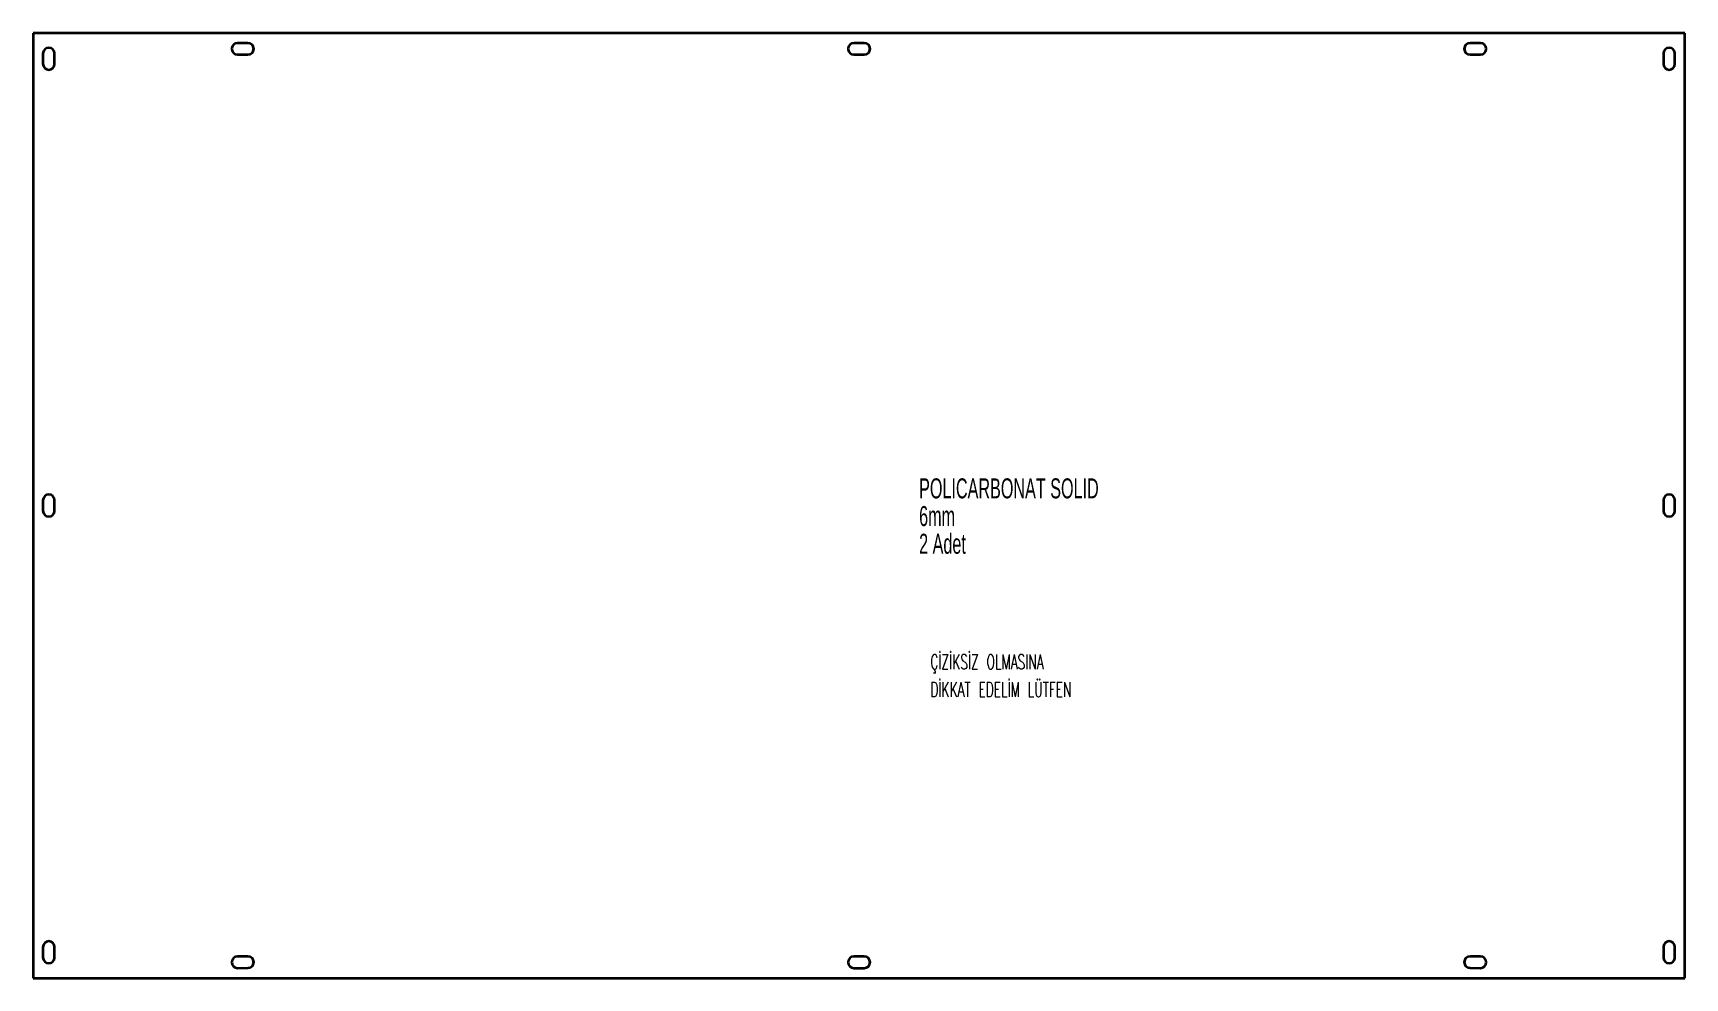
# Model space of a CAD drawing. Header units: millimetres. Extents: x -1439 to 137, y -260 to 641.
import ezdxf

# ---------------------------------------------------------------- set-up
doc = ezdxf.new("R2010")
doc.units = ezdxf.units.MM
doc.styles.add('SLDTEXTSTYLE0', font='TXT', dxfattribs={"width": 0.605})
doc.styles.add('SLDTEXTSTYLE1', font='TXT', dxfattribs={"width": 0.605, "bigfont": 'bigfont'})

msp = doc.modelspace()

# ---------------------------------------------------------------- linework, layer by layer
at = {"color": 7, "linetype": 'Continuous', "lineweight": 35}
for p, q in [((136.8, 641.2), (-1438.7, 641.2)), ((-1438.7, 641.2), (-1438.7, -259.8)), ((-1233.7, 631.7), (-1243.7, 631.7)), ((-645.9, 631.7), (-655.9, 631.7)), ((-58.2, 631.7), (-68.2, 631.7)), ((136.8, -259.8), (136.8, 641.2)), ((-1429.2, 621.8), (-1429.2, 611.8)), ((-1418.2, 611.8), (-1418.2, 621.8)), ((-1243.7, 620.7), (-1233.7, 620.7)), ((-655.9, 620.7), (-645.9, 620.7)), ((-68.2, 620.7), (-58.2, 620.7)), ((116.3, 621.8), (116.3, 611.8)), ((127.3, 611.8), (127.3, 621.8)), ((-1429.2, 195.7), (-1429.2, 185.7)), ((-1418.2, 185.7), (-1418.2, 195.7)), ((116.3, 195.7), (116.3, 185.7)), ((127.3, 185.7), (127.3, 195.7)), ((-1429.2, -230.3), (-1429.2, -240.3)), ((-1418.2, -240.3), (-1418.2, -230.3)), ((116.3, -230.3), (116.3, -240.3)), ((127.3, -240.3), (127.3, -230.3)), ((-1233.7, -239.2), (-1243.7, -239.3)), ((-1243.7, -250.3), (-1233.7, -250.2)), ((-645.9, -239.3), (-655.9, -239.3)), ((-655.9, -250.3), (-645.9, -250.3)), ((-68.2, -250.2), (-58.2, -250.3)), ((-58.1, -239.3), (-68.1, -239.2)), ((-1438.7, -259.8), (136.8, -259.8))]:
    msp.add_line(p, q, dxfattribs=at)
for centre, start, end in [((-1243.7, 626.2), 90, 270), ((-1233.7, 626.2), 270, 90), ((-655.9, 626.2), 90, 270), ((-645.9, 626.2), 270, 90), ((-68.2, 626.2), 90, 270), ((-58.2, 626.2), 270, 90), ((-1423.7, 621.8), 0, 180), ((121.8, 621.8), 0, 180), ((-1423.7, 611.8), 180, 0), ((121.8, 611.8), 180, 0), ((-1423.7, 195.7), 0, 180), ((121.8, 195.7), 0, 180), ((-1423.7, 185.7), 180, 0), ((121.8, 185.7), 180, 0), ((-1423.7, -230.3), 0, 180), ((121.8, -230.3), 0, 180), ((-1423.7, -240.3), 180, 0), ((-1243.7, -244.8), 90.3159, 270.3159), ((-1233.7, -244.7), 270.3159, 90.3159), ((-655.9, -244.8), 89.9973, 269.9973), ((-645.9, -244.8), 269.9973, 89.9973), ((-68.2, -244.7), 89.4593, 269.4593), ((-58.2, -244.8), 269.4593, 89.4593), ((121.8, -240.3), 180, 0)]:
    msp.add_arc(centre, 5.5, start, end, dxfattribs=at)

# ---------------------------------------------------------------- texts
at = {"color": 7, "linetype": 'Continuous', "lineweight": 0, "attachment_point": 1}
for s, insert, char_height, style in [('POLICARBONAT SOLID', (-593.6, 216.6), 19.05, 'SLDTEXTSTYLE0'), ('6mm', (-593.6, 190.2), 19.05, 'SLDTEXTSTYLE0'), ('2 Adet', (-593.6, 163.8), 19.05, 'SLDTEXTSTYLE0'), ('ÇİZİKSİZ OLMASINA', (-582.9, 48.8), 14.076, 'SLDTEXTSTYLE1'), ('DİKKAT EDELİM LÜTFEN', (-582.9, 22.4), 14.076, 'SLDTEXTSTYLE1')]:
    msp.add_mtext(s, dxfattribs=dict(at, insert=insert, char_height=char_height, style=style))

doc.saveas('drawing.dxf')
